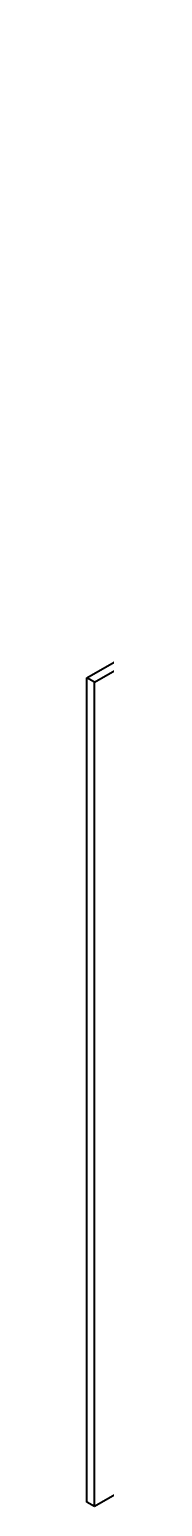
# Model space of a CAD drawing. Header units: inches. Extents: x 6934 to 18973, y 4254 to 7629.
# Drawn here: x 11188.5 to 11189.8, y 6509.2 to 6620.5 of the extents above; entities that cross this region are included whole.
import ezdxf

# ---------------------------------------------------------------- set-up
doc = ezdxf.new("R2010")
doc.units = ezdxf.units.IN
doc.header["$MEASUREMENT"] = 0
doc.layers.add('POWER SUPPLY CASE OUTLINE$0$가시적인 것(ISO)', color=3, linetype='Continuous', lineweight=40, true_color=0x00ff00)

msp = doc.modelspace()

# ---------------------------------------------------------------- linework, layer by layer
at = {"layer": 'POWER SUPPLY CASE OUTLINE$0$가시적인 것(ISO)'}
for p, q in [((11188.485, 6571.641), (11273.338, 6620.505)), ((11189.051, 6571.315), (11273.904, 6620.179)), ((11189.051, 6571.315), (11188.485, 6571.641)), ((11188.485, 6509.507), (11188.485, 6571.641)), ((11189.051, 6509.182), (11189.051, 6571.315)), ((11273.904, 6558.045), (11189.051, 6509.182)), ((11189.051, 6509.182), (11188.485, 6509.507))]:
    msp.add_line(p, q, dxfattribs=at)

doc.saveas('drawing.dxf')
